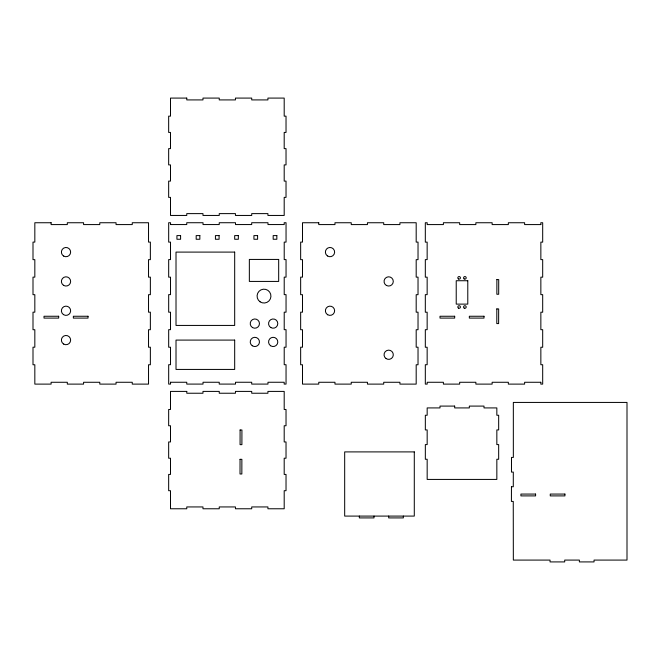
<?xml version="1.0" encoding="UTF-8"?>
<svg xmlns="http://www.w3.org/2000/svg" width="660" height="660" viewBox="0 0 660 660"><rect width="100%" height="100%" fill="white"/><g stroke="black" fill="none" stroke-linecap="round" stroke-linejoin="round"><path stroke-width="0.99" d="M170.511 224.557L186.755 224.557L186.755 222.725L203.024 222.725L203.024 224.557L219.227 224.557L219.227 222.725L235.496 222.725L235.496 224.557L251.699 224.557L251.699 222.725L267.976 222.725L267.976 224.557L284.212 224.557L284.179 222.725L286.044 222.725L286.044 242.113L284.212 242.113L284.212 259.594L286.044 259.594L286.044 277.15L284.212 277.15L284.212 294.632L286.044 294.632L286.044 312.188L284.212 312.188L284.212 329.67L286.044 329.67L286.044 347.218L284.212 347.218L284.212 364.708L286.044 364.708L286.044 384.087L284.179 384.087L284.179 382.255L267.976 382.255L267.976 384.087L251.699 384.087L251.699 382.255L235.496 382.255L235.496 384.087L219.227 384.087L219.227 382.255L203.024 382.255L203.024 384.087L186.755 384.087L186.755 382.255L170.511 382.255M540.854 224.582L524.617 224.582L524.617 222.742L508.34 222.742L508.34 224.582L492.137 224.582L492.137 222.742L475.868 222.742L475.868 224.582L459.665 224.582L459.665 222.742L443.396 222.742L443.396 224.582L427.152 224.582L427.193 222.742L425.32 222.742L425.32 242.129L427.152 242.129L427.152 259.611L425.32 259.611L425.32 277.167L427.152 277.167L427.152 294.649L425.32 294.649L425.32 312.205L427.152 312.205L427.152 329.686L425.32 329.686L425.32 347.242L427.152 347.242L427.152 364.724L425.32 364.724L425.32 384.112L427.193 384.112L427.193 382.272L443.396 382.272L443.396 384.112L459.665 384.112L459.665 382.272L475.868 382.272L475.868 384.112L492.137 384.112L492.137 382.272L508.34 382.272L508.34 384.112L524.617 384.112L524.617 382.272L540.854 382.272M540.82 224.582L540.82 222.742L542.685 222.742L542.685 242.129L540.854 242.129L540.854 259.611L542.685 259.611L542.685 277.167L540.854 277.167L540.854 294.649L542.685 294.649L542.685 312.205L540.854 312.205L540.854 329.686L542.685 329.686L542.685 347.242L540.854 347.242L540.854 364.724L542.685 364.724L542.685 384.112L540.82 384.112L540.82 382.272M403.342 516.087L403.342 517.918L388.674 517.918L388.674 516.087M374.005 516.087L374.005 517.918L359.345 517.918L359.345 516.087M170.552 224.557L170.552 222.725L168.679 222.725L168.679 242.113L170.511 242.113L170.511 259.594L168.679 259.594L168.679 277.15L170.511 277.15L170.511 294.632L168.679 294.632L168.679 312.188L170.511 312.188L170.511 329.67L168.679 329.67L168.679 347.218L170.511 347.218L170.511 364.708L168.679 364.708L168.679 384.087L170.552 384.087L170.552 382.255M240.042 459.319L240.009 473.987L241.849 473.987L241.873 459.327L240.042 459.319M240.091 429.99L240.067 444.65L241.898 444.659L241.931 429.99L240.091 429.99M496.823 308.921L496.798 323.59L498.63 323.59L498.663 308.929L496.823 308.921M496.881 279.592L496.856 294.253L498.688 294.261L498.712 279.592L496.881 279.592M511.451 486.75L511.417 501.418L513.257 501.418L513.34 560.084L550.044 560.084L550.044 561.916L564.704 561.916L564.704 560.084L579.373 560.084L579.373 561.916L594.041 561.916L594.041 560.084L627 560.084L627 402.427L513.34 402.427L513.34 457.421L511.5 457.421L511.475 472.082L513.307 472.09L513.282 486.75L511.451 486.75M186.772 98.084L170.494 98.084L170.494 116.152L168.663 116.152L168.663 132.429L170.494 132.429L170.494 148.624L168.663 148.624L168.663 164.901L170.494 164.901L170.494 181.104L168.663 181.104L168.663 197.373L170.494 197.373L170.494 215.449L186.772 215.449L186.772 213.617L202.975 213.617L202.975 215.449L219.244 215.449L219.244 213.617L235.447 213.617L235.447 215.449L251.716 215.449L251.716 213.617L267.919 213.617L267.919 215.449L284.196 215.449L284.196 197.373L286.027 197.373L286.027 181.104L284.196 181.104L284.196 164.901L286.027 164.901L286.027 148.624L284.196 148.624L284.196 132.429L286.027 132.429L286.027 116.152L284.196 116.152L284.196 98.084L267.919 98.084L267.919 99.916L251.716 99.916L251.716 98.084L235.447 98.084L235.447 99.916L219.244 99.916L219.244 98.084L202.975 98.084L202.975 99.916L186.772 99.916L186.772 98.084M51.109 222.742L34.831 222.742L34.831 242.096L33 242.096L33 259.652L34.831 259.652L34.831 277.134L33 277.134L33 294.682L34.831 294.682L34.831 312.172L33 312.172L33 329.719L34.831 329.719L34.831 347.201L33 347.201L33 364.757L34.831 364.757L34.831 384.112L51.109 384.112L51.109 382.272L67.312 382.272L67.312 384.112L83.581 384.112L83.581 382.272L99.784 382.272L99.784 384.112L116.053 384.112L116.053 382.272L132.256 382.272L132.256 384.112L148.533 384.112L148.533 364.757L150.364 364.757L150.364 347.201L148.533 347.201L148.533 329.719L150.364 329.719L150.364 312.172L148.533 312.172L148.533 294.682L150.364 294.682L150.364 277.134L148.533 277.134L148.533 259.652L150.364 259.652L150.364 242.096L148.533 242.096L148.533 222.742L132.256 222.742L132.256 224.582L116.053 224.582L116.053 222.742L99.784 222.742L99.784 224.582L83.581 224.582L83.581 222.742L67.312 222.742L67.312 224.582L51.109 224.582L51.109 222.742M318.763 222.742L302.495 222.742L302.495 242.096L300.655 242.096L300.655 259.652L302.495 259.652L302.495 277.134L300.655 277.134L300.655 294.682L302.495 294.682L302.495 312.172L300.655 312.172L300.655 329.719L302.495 329.719L302.495 347.201L300.655 347.201L300.655 364.757L302.495 364.757L302.495 384.112L318.763 384.112L318.763 382.272L334.966 382.272L334.966 384.112L351.244 384.112L351.244 382.272L367.438 382.272L367.438 384.112L383.716 384.112L383.716 382.272L399.919 382.272L399.919 384.112L416.188 384.112L416.188 364.757L418.027 364.757L418.027 347.201L416.188 347.201L416.188 329.719L418.027 329.719L418.027 312.172L416.188 312.172L416.188 294.682L418.027 294.682L418.027 277.134L416.188 277.134L416.188 259.652L418.027 259.652L418.027 242.096L416.188 242.096L416.188 222.742L399.919 222.742L399.919 224.582L383.716 224.582L383.716 222.742L367.438 222.742L367.438 224.582L351.244 224.582L351.244 222.742L334.966 222.742L334.966 224.582L318.763 224.582L318.763 222.742M180.593 235.595L176.929 235.595L176.929 239.258L180.593 239.258L180.593 235.595M199.848 235.595L196.177 235.595L196.177 239.258L199.848 239.258L199.848 235.595M219.095 235.595L215.432 235.595L215.432 239.258L219.095 239.258L219.095 235.595M238.342 235.595L234.679 235.595L234.679 239.258L238.342 239.258L238.342 235.595M257.598 235.595L253.927 235.595L253.927 239.258L257.598 239.258L257.598 235.595M276.845 235.595L273.174 235.595L273.174 239.258L276.845 239.258L276.845 235.595M234.679 252.095L176.014 252.095L176.014 325.429L234.679 325.429L234.679 252.095M278.677 259.429L249.348 259.429L249.348 281.424L278.677 281.424L278.677 259.429M467.783 280.731L456.225 280.731L456.225 304.12L467.783 304.12L467.783 280.731M58.682 316.255L44.014 316.255L44.014 318.095L58.682 318.095L58.682 316.255M88.019 316.255L73.351 316.255L73.351 318.095L88.019 318.095L88.019 316.255M454.674 316.255L440.005 316.255L440.005 318.095L454.674 318.095L454.674 316.255M484.003 316.255L469.334 316.255L469.334 318.095L484.003 318.095L484.003 316.255M234.679 340.09L176.014 340.09L176.014 369.427L234.679 369.427L234.679 340.09M186.772 391.405L170.494 391.405L170.494 409.48L168.663 409.48L168.663 425.749L170.494 425.749L170.494 441.952L168.663 441.952L168.663 458.221L170.494 458.221L170.494 474.424L168.663 474.424L168.663 490.702L170.494 490.702L170.494 508.769L186.772 508.769L186.772 506.938L202.975 506.938L202.975 508.769L219.244 508.769L219.244 506.938L235.447 506.938L235.447 508.769L251.716 508.769L251.716 506.938L267.919 506.938L267.919 508.769L284.196 508.769L284.196 490.702L286.027 490.702L286.027 474.424L284.196 474.424L284.196 458.221L286.027 458.221L286.027 441.952L284.196 441.952L284.196 425.749L286.027 425.749L286.027 409.48L284.196 409.48L284.196 391.405L267.919 391.405L267.919 393.236L251.716 393.236L251.716 391.405L235.447 391.405L235.447 393.236L219.244 393.236L219.244 391.405L202.975 391.405L202.975 393.236L186.772 393.236L186.772 391.405M454.674 406.09L440.005 406.09L440.005 407.921L427.168 407.921L427.168 415.255L425.337 415.255L425.337 429.924L427.168 429.924L427.168 444.592L425.337 444.592L425.337 459.253L427.168 459.253L427.168 479.424L496.84 479.424L496.84 459.253L498.671 459.253L498.671 444.592L496.84 444.592L496.84 429.924L498.671 429.924L498.671 415.255L496.84 415.255L496.84 407.921L484.003 407.921L484.003 406.09L469.334 406.09L469.334 407.921L454.674 407.921L454.674 406.09M414.29 451.902L344.677 451.902L344.677 516.087L414.29 516.087L414.29 451.902M535.59 494.068L520.921 494.068L520.921 495.899L535.59 495.899L535.59 494.068M564.927 494.068L550.259 494.068L550.259 495.899L564.927 495.899L564.927 494.068M252.532 327.591A4.62 4.62 0 0 0 259.462 323.59A4.62 4.62 0 0 0 252.532 319.588A4.62 4.62 0 0 0 252.532 327.591M270.864 327.591A4.62 4.62 0 0 0 277.794 323.59A4.62 4.62 0 0 0 270.864 319.588A4.62 4.62 0 0 0 270.864 327.591M252.252 345.749A4.62 4.62 0 0 0 259.454 342.251A4.62 4.62 0 0 0 252.829 337.772A4.62 4.62 0 0 0 252.252 345.749M270.592 345.749A4.62 4.62 0 0 0 277.786 342.251A4.62 4.62 0 0 0 271.161 337.772A4.62 4.62 0 0 0 270.592 345.749M260.123 301.834A6.93 6.93 0 0 0 270.922 296.587A6.93 6.93 0 0 0 260.98 289.864A6.93 6.93 0 0 0 260.123 301.834M327.418 255.923A4.62 4.62 0 0 0 334.62 252.425A4.62 4.62 0 0 0 327.987 247.937A4.62 4.62 0 0 0 327.418 255.923M327.698 314.762A4.62 4.62 0 0 0 334.628 310.761A4.62 4.62 0 0 0 327.698 306.76A4.62 4.62 0 0 0 327.698 314.762M386.084 358.586A4.62 4.62 0 0 0 393.286 355.088A4.62 4.62 0 0 0 386.653 350.6A4.62 4.62 0 0 0 386.084 358.586M386.364 285.425A4.62 4.62 0 0 0 393.294 281.424A4.62 4.62 0 0 0 386.364 277.423A4.62 4.62 0 0 0 386.364 285.425M458.469 278.974A1.295 1.295 0 0 0 460.416 277.852A1.295 1.295 0 0 0 458.469 276.721A1.295 1.295 0 0 0 458.469 278.974M464.17 278.924A1.295 1.295 0 0 0 466.191 277.942A1.295 1.295 0 0 0 464.327 276.68A1.295 1.295 0 0 0 464.17 278.924M464.244 308.129A1.295 1.295 0 0 0 466.191 307.007A1.295 1.295 0 0 0 464.244 305.877A1.295 1.295 0 0 0 464.244 308.129M458.469 308.129A1.295 1.295 0 0 0 460.416 307.007A1.295 1.295 0 0 0 458.469 305.877A1.295 1.295 0 0 0 458.469 308.129M63.426 285.252A4.62 4.62 0 0 0 70.628 281.754A4.62 4.62 0 0 0 63.995 277.274A4.62 4.62 0 0 0 63.426 285.252M63.706 256.096A4.62 4.62 0 0 0 70.636 252.095A4.62 4.62 0 0 0 63.706 248.094A4.62 4.62 0 0 0 63.706 256.096M63.426 314.589A4.62 4.62 0 0 0 70.628 311.091A4.62 4.62 0 0 0 63.995 306.603A4.62 4.62 0 0 0 63.426 314.589M63.706 344.091A4.62 4.62 0 0 0 70.636 340.09A4.62 4.62 0 0 0 63.706 336.088A4.62 4.62 0 0 0 63.706 344.091"/></g></svg>
